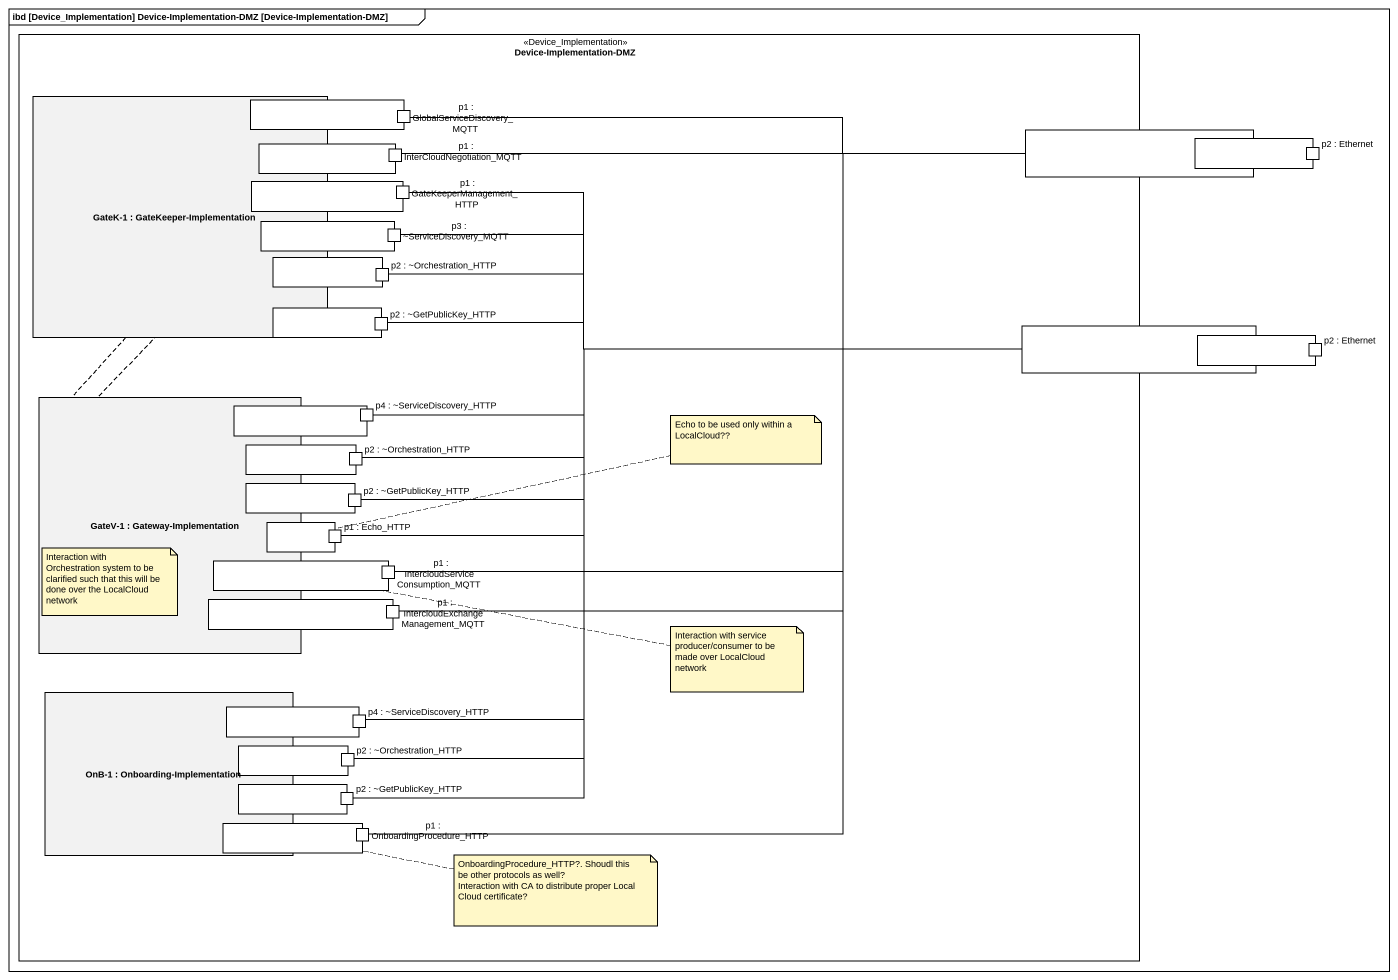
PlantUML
@startuml
mainframe ibd [Device_Implementation] Device-Implementation-DMZ [Device-Implementation-DMZ]
rectangle "Device-Implementation-DMZ" as Device_Implementation_DMZ <<Device_Implementation>> {
  rectangle "GateK-1 : GateKeeper-Implementation" as GateK_1 {
    port " " as port1
    port " " as port2
    port " " as port5
    port " " as port6
    port " " as port7
    port " " as port8
  }
  port "p1 : GlobalServiceDiscovery_MQTT" as p1_GlobalServiceDiscovery
  port "p1 : InterCloudNegotiation_MQTT" as p1_InterCloudNegotiation
  port " " as port3
  port " " as port4
  port "p2 : Ethernet" as p2_Ethernet
  port "p1 : GateKeeperManagement_HTTP" as p1_GateKeeperManagement_HTTP
  port "p3 : ~ServiceDiscovery_MQTT" as p3_ServiceDiscovery_MQTT
  port "p2 : ~Orchestration_HTTP" as p2_Orchestration_HTTP
  port "p2 : ~GetPublicKey_HTTP" as p2_GetPublicKey_HTTP
  port " " as port9
  port " " as port10
  port "p2 : Ethernet" as p2_Ethernet_2
  rectangle "GateV-1 : Gateway-Implementation" as GateV_1 {
    port " " as port11
    port " " as port12
    port " " as port13
    port " " as port14
    port " " as port15
    port " " as port16
  }
  port "p4 : ~ServiceDiscovery_HTTP" as p4_ServiceDiscovery_HTTP
  port "p2 : ~Orchestration_HTTP" as p2_Orchestration_HTTP_2
  port "p2 : ~GetPublicKey_HTTP" as p2_GetPublicKey_HTTP_2
  port "p1 : Echo_HTTP" as p1_Echo_HTTP
  port "p1 : IntercloudServiceConsumption_MQTT" as p1_IntercloudServiceConsumpt
  port "p1 : IntercloudExchangeManagement_MQTT" as p1_IntercloudExchangeManagem
  rectangle "OnB-1 : Onboarding-Implementation" as OnB_1 {
    port " " as port17
    port " " as port18
    port " " as port19
    port " " as port20
  }
  port "p4 : ~ServiceDiscovery_HTTP" as p4_ServiceDiscovery_HTTP_2
  port "p2 : ~Orchestration_HTTP" as p2_Orchestration_HTTP_3
  port "p2 : ~GetPublicKey_HTTP" as p2_GetPublicKey_HTTP_3
  port "p1 : OnboardingProcedure_HTTP" as p1_OnboardingProcedure_HTTP
}
port3 -left- p1_GlobalServiceDiscovery
port3 -left- p1_InterCloudNegotiation
port3 -left- p1_IntercloudServiceConsumpt
port3 -- p1_IntercloudExchangeManagem
port3 -- p1_OnboardingProcedure_HTTP
port9 -left- p1_GateKeeperManagement_HTTP
port9 -left- p3_ServiceDiscovery_MQTT
port9 -left- p2_Orchestration_HTTP
port9 -left- p2_GetPublicKey_HTTP
port9 -left- p4_ServiceDiscovery_HTTP
port9 -left- p2_Orchestration_HTTP_2
port9 -left- p2_GetPublicKey_HTTP_2
port9 -left- p1_Echo_HTTP
port9 -left- p4_ServiceDiscovery_HTTP_2
port9 -left- p2_Orchestration_HTTP_3
port9 -left- p2_GetPublicKey_HTTP_3
note as N1
  Echo to be used only within a LocalCloud??
end note
N1 .. port14
note as N2
  Interaction with Orchestration system to be clarified such that this will be done over the LocalCloud network
end note
N2 .. port16
N2 .. port1
N2 .. port2
note as N3
  Interaction with service producer/consumer to be made over LocalCloud network
end note
N3 .. port15
note as N4
  OnboardingProcedure_HTTP?. Shoudl this be other protocols as well?
  Interaction with CA to distribute proper Local Cloud certificate?
end note
N4 .. port20
@enduml
